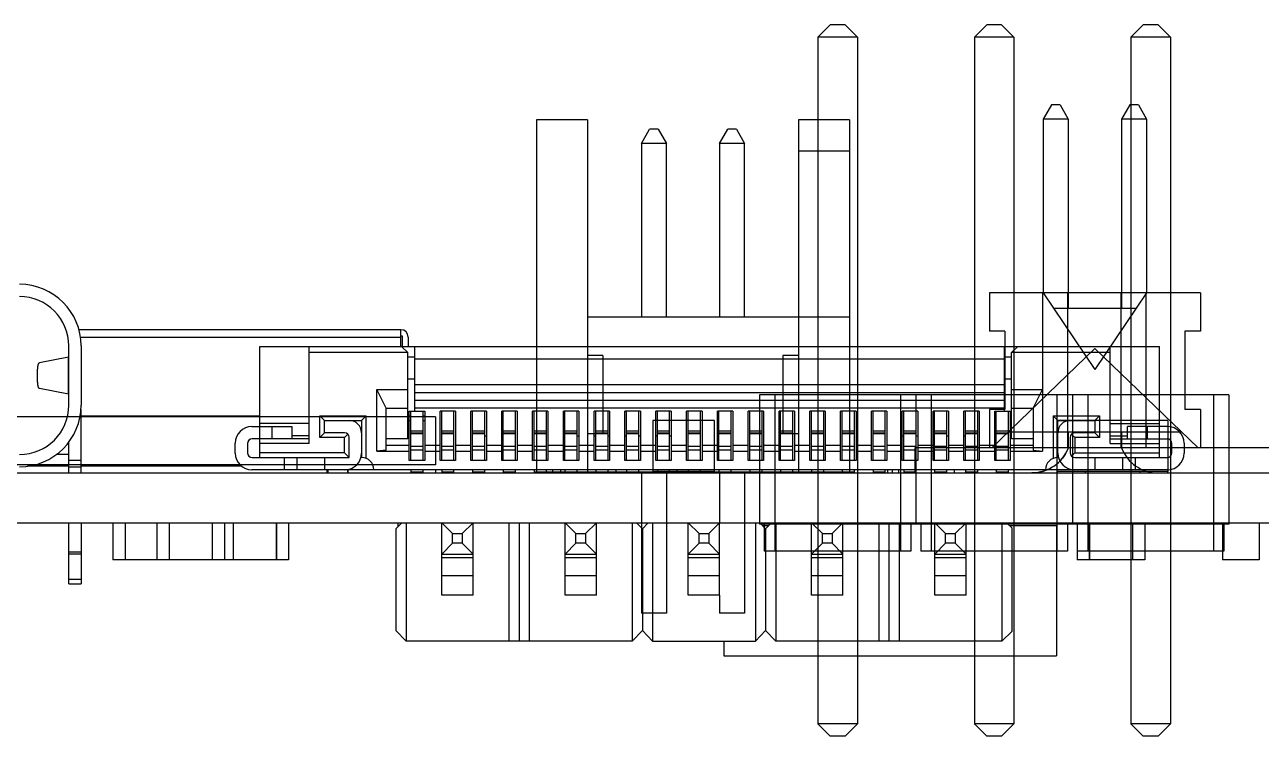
# Model space of a CAD drawing. Header units: millimetres. Extents: x 0 to 594, y 0 to 420.
# Drawn here: x 186.72 to 206.79, y 142.87 to 154.41 of the extents above; entities that cross this region are included whole.
import ezdxf

# ---------------------------------------------------------------- set-up
doc = ezdxf.new("R2010")
doc.units = ezdxf.units.MM
doc.header["$LTSCALE"] = 32.67
doc.layers.get('0').update_dxf_attribs({"linetype": 'CONTINUOUS'})

msp = doc.modelspace()

# ---------------------------------------------------------------- linework, layer by layer
at = {"color": 7, "linetype": 'CONTINUOUS'}
for p, q in [((199.793, 154.415), (199.593, 154.215)), ((200.033, 154.415), (199.793, 154.415)), ((200.233, 154.215), (200.033, 154.415)), ((202.333, 154.415), (202.133, 154.215)), ((202.573, 154.415), (202.333, 154.415)), ((202.773, 154.215), (202.573, 154.415)), ((204.873, 154.415), (204.673, 154.215)), ((205.113, 154.415), (204.873, 154.415)), ((205.313, 154.215), (205.113, 154.415)), ((200.233, 154.215), (199.593, 154.215)), ((199.593, 154.215), (199.593, 143.075)), ((200.233, 154.215), (200.233, 143.075)), ((202.773, 154.215), (202.133, 154.215)), ((202.133, 154.215), (202.133, 143.075)), ((202.773, 154.215), (202.773, 143.075)), ((205.313, 154.215), (204.673, 154.215)), ((204.673, 154.215), (204.673, 143.075)), ((205.313, 154.215), (205.313, 143.075)), ((203.383, 153.114), (203.251, 152.885)), ((203.525, 153.114), (203.383, 153.114)), ((203.525, 153.114), (203.657, 152.885)), ((204.653, 153.114), (204.521, 152.885)), ((204.795, 153.114), (204.653, 153.114)), ((204.795, 153.114), (204.927, 152.885)), ((195.851, 152.872), (195.026, 152.872)), ((195.026, 152.872), (195.026, 147.157)), ((195.851, 152.872), (195.851, 147.157)), ((200.106, 152.872), (199.28, 152.872)), ((199.28, 152.872), (199.28, 147.157)), ((200.106, 152.872), (200.106, 147.157)), ((203.657, 152.885), (203.251, 152.885)), ((203.251, 152.885), (203.251, 150.066)), ((203.657, 152.885), (203.657, 149.812)), ((204.927, 152.885), (204.521, 152.885)), ((204.521, 152.885), (204.521, 149.812)), ((204.927, 152.885), (204.927, 150.066)), ((200.106, 152.364), (199.28, 152.364)), ((205.804, 150.066), (202.375, 150.066)), ((202.375, 150.066), (202.375, 149.444)), ((203.238, 150.066), (203.238, 147.551)), ((203.251, 150.066), (204.089, 148.821)), ((203.645, 150.066), (203.645, 147.551)), ((204.927, 150.066), (204.089, 148.821)), ((204.508, 150.066), (204.508, 147.551)), ((204.915, 150.066), (204.915, 147.551)), ((205.804, 150.066), (205.804, 149.444)), ((204.756, 149.812), (203.422, 149.812)), ((200.106, 149.672), (195.851, 149.672)), ((192.824, 149.468), (187.596, 149.468)), ((187.626, 149.348), (192.824, 149.348)), ((192.824, 149.197), (192.824, 149.468)), ((192.824, 149.368), (192.844, 149.368)), ((192.844, 149.368), (192.844, 149.197)), ((192.944, 149.348), (192.944, 149.197)), ((202.629, 149.444), (202.375, 149.444)), ((202.629, 149.444), (202.629, 148.174)), ((205.804, 149.444), (205.55, 149.444)), ((205.55, 149.444), (205.55, 148.174)), ((187.436, 148.245), (187.436, 149.205)), ((187.636, 149.205), (187.636, 148.245)), ((190.537, 149.197), (205.137, 149.197)), ((190.537, 147.397), (190.537, 149.197)), ((191.337, 147.622), (191.337, 149.197)), ((192.937, 149.097), (192.837, 149.197)), ((193.052, 148.147), (193.052, 149.197)), ((204.089, 149.162), (202.413, 147.551)), ((202.622, 148.147), (202.622, 149.197)), ((202.737, 149.097), (202.837, 149.197)), ((205.766, 147.551), (204.089, 149.162)), ((204.337, 147.622), (204.337, 149.197)), ((205.137, 147.397), (205.137, 149.197)), ((187.43, 149.023), (186.959, 148.931)), ((187.43, 148.427), (187.43, 149.023)), ((192.937, 149.097), (191.337, 149.097)), ((192.937, 147.697), (192.937, 149.097)), ((193.052, 149.022), (192.937, 149.022)), ((193.052, 148.997), (202.622, 148.997)), ((196.105, 149.049), (195.851, 149.049)), ((196.105, 149.049), (196.105, 147.779)), ((199.28, 149.049), (199.026, 149.049)), ((199.026, 149.049), (199.026, 147.779)), ((202.737, 149.022), (202.622, 149.022)), ((204.337, 149.097), (202.737, 149.097)), ((202.737, 147.697), (202.737, 149.097)), ((186.927, 148.618), (186.927, 148.831)), ((186.959, 148.519), (187.43, 148.427)), ((192.937, 148.672), (193.052, 148.672)), ((202.622, 148.572), (193.052, 148.572)), ((202.622, 148.672), (202.737, 148.672)), ((187.432, 148.426), (187.43, 148.427)), ((187.434, 148.425), (187.432, 148.426)), ((192.437, 148.497), (192.937, 148.497)), ((192.587, 148.197), (192.437, 148.497)), ((192.437, 147.497), (192.437, 148.497)), ((202.622, 148.447), (193.052, 148.447)), ((202.622, 148.322), (193.052, 148.322)), ((206.263, 148.415), (198.643, 148.415)), ((198.643, 148.415), (198.643, 146.313)), ((198.893, 148.415), (198.893, 145.875)), ((200.933, 148.415), (200.933, 145.875)), ((201.183, 148.415), (201.183, 146.313)), ((201.433, 148.415), (201.433, 145.875)), ((202.737, 148.497), (203.237, 148.497)), ((203.087, 148.197), (203.237, 148.497)), ((203.237, 148.497), (203.237, 147.497)), ((203.473, 148.415), (203.473, 145.875)), ((203.723, 148.415), (203.723, 146.313)), ((203.973, 148.415), (203.973, 145.875)), ((206.013, 148.415), (206.013, 145.875)), ((206.263, 148.415), (206.263, 146.313)), ((187.636, 147.145), (187.636, 148.175)), ((192.587, 148.197), (192.937, 148.197)), ((192.587, 147.517), (192.587, 148.197)), ((192.962, 148.147), (193.212, 148.147)), ((192.962, 147.347), (192.962, 148.147)), ((192.987, 147.347), (192.987, 148.147)), ((202.622, 148.197), (193.052, 148.197)), ((193.187, 147.347), (193.187, 148.147)), ((193.212, 148.147), (193.212, 147.347)), ((193.712, 148.147), (193.462, 148.147)), ((193.462, 147.347), (193.462, 148.147)), ((193.487, 147.347), (193.487, 148.147)), ((193.687, 147.347), (193.687, 148.147)), ((193.712, 148.147), (193.712, 147.347)), ((194.212, 148.147), (193.962, 148.147)), ((193.962, 147.347), (193.962, 148.147)), ((193.987, 147.347), (193.987, 148.147)), ((194.187, 147.347), (194.187, 148.147)), ((194.212, 148.147), (194.212, 147.347)), ((194.712, 148.147), (194.462, 148.147)), ((194.462, 147.347), (194.462, 148.147)), ((194.487, 147.347), (194.487, 148.147)), ((194.687, 147.347), (194.687, 148.147)), ((194.712, 148.147), (194.712, 147.347)), ((195.212, 148.147), (194.962, 148.147)), ((194.962, 147.347), (194.962, 148.147)), ((194.987, 147.347), (194.987, 148.147)), ((195.187, 147.347), (195.187, 148.147)), ((195.212, 148.147), (195.212, 147.347)), ((195.712, 148.147), (195.462, 148.147)), ((195.462, 147.347), (195.462, 148.147)), ((195.487, 147.347), (195.487, 148.147)), ((195.687, 147.347), (195.687, 148.147)), ((195.712, 148.147), (195.712, 147.347)), ((196.212, 148.147), (195.962, 148.147)), ((195.962, 147.347), (195.962, 148.147)), ((195.987, 147.347), (195.987, 148.147)), ((196.187, 147.347), (196.187, 148.147)), ((196.212, 148.147), (196.212, 147.347)), ((196.712, 148.147), (196.462, 148.147)), ((196.462, 147.347), (196.462, 148.147)), ((196.487, 147.347), (196.487, 148.147)), ((196.687, 147.347), (196.687, 148.147)), ((196.712, 148.147), (196.712, 147.347)), ((197.212, 148.147), (196.962, 148.147)), ((196.962, 147.347), (196.962, 148.147)), ((196.987, 147.347), (196.987, 148.147)), ((197.187, 147.347), (197.187, 148.147)), ((197.212, 148.147), (197.212, 147.347)), ((197.712, 148.147), (197.462, 148.147)), ((197.462, 147.347), (197.462, 148.147)), ((197.487, 147.347), (197.487, 148.147)), ((197.687, 147.347), (197.687, 148.147)), ((197.712, 148.147), (197.712, 147.347)), ((198.212, 148.147), (197.962, 148.147)), ((197.962, 147.347), (197.962, 148.147)), ((197.987, 147.347), (197.987, 148.147)), ((198.187, 147.347), (198.187, 148.147)), ((198.212, 148.147), (198.212, 147.347)), ((198.712, 148.147), (198.462, 148.147)), ((198.462, 147.347), (198.462, 148.147)), ((198.487, 147.347), (198.487, 148.147)), ((198.687, 147.347), (198.687, 148.147)), ((198.712, 148.147), (198.712, 147.347)), ((199.212, 148.147), (198.962, 148.147)), ((198.962, 147.347), (198.962, 148.147)), ((198.987, 147.347), (198.987, 148.147)), ((199.187, 147.347), (199.187, 148.147)), ((199.212, 148.147), (199.212, 147.347)), ((199.712, 148.147), (199.462, 148.147)), ((199.462, 147.347), (199.462, 148.147)), ((199.487, 147.347), (199.487, 148.147)), ((199.687, 147.347), (199.687, 148.147)), ((199.712, 148.147), (199.712, 147.347)), ((200.212, 148.147), (199.962, 148.147)), ((199.962, 147.347), (199.962, 148.147)), ((199.987, 147.347), (199.987, 148.147)), ((200.187, 147.347), (200.187, 148.147)), ((200.212, 148.147), (200.212, 147.347)), ((200.712, 148.147), (200.462, 148.147)), ((200.462, 147.347), (200.462, 148.147)), ((200.487, 147.347), (200.487, 148.147)), ((200.687, 147.347), (200.687, 148.147)), ((200.712, 148.147), (200.712, 147.347)), ((201.212, 148.147), (200.962, 148.147)), ((200.962, 147.347), (200.962, 148.147)), ((200.987, 147.347), (200.987, 148.147)), ((201.187, 147.347), (201.187, 148.147)), ((201.212, 148.147), (201.212, 147.347)), ((201.712, 148.147), (201.462, 148.147)), ((201.462, 147.347), (201.462, 148.147)), ((201.487, 147.347), (201.487, 148.147)), ((201.687, 147.347), (201.687, 148.147)), ((201.712, 148.147), (201.712, 147.347)), ((202.212, 148.147), (201.962, 148.147)), ((201.962, 147.347), (201.962, 148.147)), ((201.987, 147.347), (201.987, 148.147)), ((202.187, 147.347), (202.187, 148.147)), ((202.212, 148.147), (202.212, 147.347)), ((202.629, 148.174), (202.375, 148.174)), ((202.375, 148.174), (202.375, 147.551)), ((202.462, 148.147), (202.712, 148.147)), ((202.462, 147.347), (202.462, 148.147)), ((202.487, 147.347), (202.487, 148.147)), ((202.687, 147.347), (202.687, 148.147)), ((202.712, 148.147), (202.712, 147.347)), ((202.737, 148.197), (203.087, 148.197)), ((203.087, 148.197), (203.087, 147.517)), ((205.804, 148.174), (205.55, 148.174)), ((205.804, 148.174), (205.804, 147.551)), ((190.537, 148.068), (187.636, 148.068)), ((190.537, 148.058), (187.636, 148.058)), ((191.337, 147.947), (190.537, 147.947)), ((191.512, 148.072), (192.262, 148.072)), ((191.587, 147.997), (191.512, 148.072)), ((191.512, 147.722), (191.512, 148.072)), ((191.587, 147.997), (192.187, 147.997)), ((191.587, 147.797), (191.587, 147.997)), ((192.262, 148.072), (192.187, 147.997)), ((192.187, 147.997), (192.187, 147.397)), ((192.262, 147.382), (192.262, 148.072)), ((192.987, 148.068), (192.962, 148.068)), ((192.987, 148.058), (192.962, 148.058)), ((192.962, 147.995), (192.987, 147.995)), ((193.212, 148.068), (193.187, 148.068)), ((193.212, 148.058), (193.187, 148.058)), ((193.187, 147.995), (193.212, 147.995)), ((197.912, 147.996), (196.912, 147.996)), ((197.912, 147.995), (196.912, 147.995)), ((196.912, 147.995), (196.912, 147.17)), ((196.912, 147.995), (196.912, 147.995)), ((197.912, 147.17), (197.912, 147.995)), ((197.912, 147.995), (197.912, 147.995)), ((203.412, 148.072), (204.162, 148.072)), ((203.487, 147.997), (203.412, 148.072)), ((203.412, 148.072), (203.412, 147.382)), ((203.573, 147.995), (203.473, 147.995)), ((203.573, 147.995), (203.473, 147.995)), ((203.473, 147.995), (203.473, 147.17)), ((203.487, 147.997), (204.087, 147.997)), ((203.487, 147.397), (203.487, 147.997)), ((203.773, 147.996), (203.573, 147.996)), ((203.773, 147.995), (203.573, 147.995)), ((205.273, 147.995), (203.773, 147.995)), ((205.273, 147.995), (203.773, 147.995)), ((204.087, 147.997), (204.162, 148.072)), ((204.087, 147.997), (204.087, 147.797)), ((204.162, 148.072), (204.162, 147.722)), ((204.337, 147.947), (205.137, 147.947)), ((205.273, 147.995), (205.273, 147.17)), ((190.407, 147.897), (191.055, 147.897)), ((190.737, 147.697), (190.737, 147.897)), ((191.055, 147.897), (191.055, 147.697)), ((191.337, 147.749), (191.055, 147.749)), ((191.587, 147.797), (191.512, 147.722)), ((191.912, 147.722), (191.512, 147.722)), ((191.912, 147.797), (191.587, 147.797)), ((191.965, 147.775), (191.912, 147.722)), ((191.912, 147.472), (191.912, 147.722)), ((191.987, 147.397), (191.987, 147.722)), ((192.962, 147.722), (192.937, 147.722)), ((192.987, 147.826), (193.187, 147.826)), ((192.987, 147.796), (193.187, 147.796)), ((192.987, 147.784), (193.187, 147.784)), ((193.487, 147.826), (193.687, 147.826)), ((193.487, 147.796), (193.687, 147.796)), ((193.487, 147.784), (193.687, 147.784)), ((193.987, 147.826), (194.187, 147.826)), ((193.987, 147.796), (194.187, 147.796)), ((193.987, 147.784), (194.187, 147.784)), ((194.187, 147.745), (194.212, 147.745)), ((194.462, 147.745), (194.487, 147.745)), ((194.487, 147.826), (194.687, 147.826)), ((194.487, 147.796), (194.687, 147.796)), ((194.487, 147.784), (194.687, 147.784)), ((194.987, 147.826), (195.187, 147.826)), ((194.987, 147.796), (195.187, 147.796)), ((194.987, 147.784), (195.187, 147.784)), ((195.462, 147.745), (195.487, 147.745)), ((195.487, 147.826), (195.687, 147.826)), ((195.487, 147.796), (195.687, 147.796)), ((195.487, 147.784), (195.687, 147.784)), ((195.687, 147.745), (195.712, 147.745)), ((196.105, 147.779), (195.851, 147.779)), ((195.962, 147.745), (195.987, 147.745)), ((195.987, 147.826), (196.187, 147.826)), ((195.987, 147.796), (196.187, 147.796)), ((195.987, 147.784), (196.187, 147.784)), ((196.187, 147.745), (196.212, 147.745)), ((196.462, 147.745), (196.487, 147.745)), ((196.487, 147.826), (196.687, 147.826)), ((196.487, 147.796), (196.687, 147.796)), ((196.487, 147.784), (196.687, 147.784)), ((196.687, 147.745), (196.712, 147.745)), ((196.962, 147.745), (196.987, 147.745)), ((196.987, 147.826), (197.187, 147.826)), ((196.987, 147.796), (197.187, 147.796)), ((196.987, 147.784), (197.187, 147.784)), ((197.187, 147.745), (197.212, 147.745)), ((197.487, 147.826), (197.687, 147.826)), ((197.487, 147.796), (197.687, 147.796)), ((197.487, 147.784), (197.687, 147.784)), ((197.987, 147.826), (198.187, 147.826)), ((197.987, 147.796), (198.187, 147.796)), ((197.987, 147.784), (198.187, 147.784)), ((198.487, 147.826), (198.687, 147.826)), ((198.487, 147.796), (198.687, 147.796)), ((198.487, 147.784), (198.687, 147.784)), ((198.987, 147.826), (199.187, 147.826)), ((198.987, 147.796), (199.187, 147.796)), ((198.987, 147.784), (199.187, 147.784)), ((199.28, 147.779), (199.026, 147.779)), ((199.487, 147.826), (199.687, 147.826)), ((199.487, 147.796), (199.687, 147.796)), ((199.487, 147.784), (199.687, 147.784)), ((199.987, 147.826), (200.187, 147.826)), ((199.987, 147.796), (200.187, 147.796)), ((199.987, 147.784), (200.187, 147.784)), ((200.487, 147.826), (200.687, 147.826)), ((200.487, 147.796), (200.687, 147.796)), ((200.487, 147.784), (200.687, 147.784)), ((200.962, 147.745), (200.987, 147.745)), ((200.987, 147.826), (201.187, 147.826)), ((200.987, 147.796), (201.187, 147.796)), ((200.987, 147.784), (201.187, 147.784)), ((201.187, 147.745), (201.212, 147.745)), ((201.462, 147.745), (201.487, 147.745)), ((201.487, 147.826), (201.687, 147.826)), ((201.487, 147.796), (201.687, 147.796)), ((201.487, 147.784), (201.687, 147.784)), ((201.687, 147.745), (201.712, 147.745)), ((201.962, 147.745), (201.987, 147.745)), ((201.987, 147.826), (202.187, 147.826)), ((201.987, 147.796), (202.187, 147.796)), ((201.987, 147.784), (202.187, 147.784)), ((202.487, 147.826), (202.687, 147.826)), ((202.487, 147.796), (202.687, 147.796)), ((202.487, 147.784), (202.687, 147.784)), ((205.501, 147.805), (202.677, 147.805)), ((202.712, 147.722), (202.737, 147.722)), ((203.657, 147.805), (203.657, 147.551)), ((203.687, 147.722), (203.687, 147.472)), ((203.709, 147.775), (203.762, 147.722)), ((204.087, 147.797), (203.762, 147.797)), ((204.162, 147.722), (203.762, 147.722)), ((203.762, 147.722), (203.762, 147.472)), ((204.087, 147.797), (204.162, 147.722)), ((204.337, 147.749), (204.618, 147.749)), ((204.521, 147.805), (204.521, 147.551)), ((205.267, 147.897), (204.618, 147.897)), ((204.618, 147.697), (204.618, 147.897)), ((204.937, 147.897), (204.937, 147.697)), ((187.436, 147.145), (187.436, 147.651)), ((190.137, 147.467), (190.137, 147.627)), ((190.337, 147.622), (190.337, 147.472)), ((191.337, 147.697), (190.412, 147.697)), ((191.337, 147.622), (190.537, 147.622)), ((192.587, 147.517), (192.437, 147.497)), ((192.937, 147.697), (192.587, 147.697)), ((192.587, 147.597), (192.962, 147.597)), ((193.187, 147.575), (192.987, 147.575)), ((192.987, 147.519), (193.187, 147.519)), ((193.212, 147.597), (193.462, 147.597)), ((193.687, 147.575), (193.487, 147.575)), ((193.487, 147.519), (193.687, 147.519)), ((193.712, 147.597), (193.962, 147.597)), ((194.187, 147.575), (193.987, 147.575)), ((193.987, 147.519), (194.187, 147.519)), ((194.212, 147.597), (194.462, 147.597)), ((194.687, 147.575), (194.487, 147.575)), ((194.487, 147.519), (194.687, 147.519)), ((194.712, 147.597), (194.962, 147.597)), ((195.187, 147.575), (194.987, 147.575)), ((194.987, 147.519), (195.187, 147.519)), ((195.212, 147.597), (195.462, 147.597)), ((195.687, 147.575), (195.487, 147.575)), ((195.487, 147.519), (195.687, 147.519)), ((195.712, 147.597), (195.962, 147.597)), ((196.187, 147.575), (195.987, 147.575)), ((195.987, 147.519), (196.187, 147.519)), ((196.212, 147.597), (196.462, 147.597)), ((196.687, 147.575), (196.487, 147.575)), ((196.487, 147.519), (196.687, 147.519)), ((196.712, 147.597), (196.962, 147.597)), ((197.187, 147.575), (196.987, 147.575)), ((196.987, 147.519), (197.187, 147.519)), ((197.212, 147.597), (197.462, 147.597)), ((197.687, 147.575), (197.487, 147.575)), ((197.487, 147.519), (197.687, 147.519)), ((197.712, 147.597), (197.962, 147.597)), ((198.187, 147.575), (197.987, 147.575)), ((197.987, 147.519), (198.187, 147.519)), ((198.212, 147.597), (198.462, 147.597)), ((198.687, 147.575), (198.487, 147.575)), ((198.487, 147.519), (198.687, 147.519)), ((198.712, 147.597), (198.962, 147.597)), ((199.187, 147.575), (198.987, 147.575)), ((198.987, 147.519), (199.187, 147.519)), ((199.212, 147.597), (199.462, 147.597)), ((199.687, 147.575), (199.487, 147.575)), ((199.487, 147.519), (199.687, 147.519)), ((199.712, 147.597), (199.962, 147.597)), ((200.187, 147.575), (199.987, 147.575)), ((199.987, 147.519), (200.187, 147.519)), ((200.212, 147.597), (200.462, 147.597)), ((200.687, 147.575), (200.487, 147.575)), ((200.487, 147.519), (200.687, 147.519)), ((200.712, 147.597), (200.962, 147.597)), ((201.187, 147.575), (200.987, 147.575)), ((200.987, 147.519), (201.187, 147.519)), ((207.01, 147.551), (201.168, 147.551)), ((201.168, 147.551), (201.168, 147.145)), ((201.212, 147.597), (201.462, 147.597)), ((201.687, 147.575), (201.487, 147.575)), ((201.487, 147.519), (201.687, 147.519)), ((201.712, 147.597), (201.962, 147.597)), ((202.187, 147.575), (201.987, 147.575)), ((201.987, 147.519), (202.187, 147.519)), ((202.212, 147.597), (202.462, 147.597)), ((202.687, 147.575), (202.487, 147.575)), ((202.487, 147.519), (202.687, 147.519)), ((202.712, 147.597), (203.087, 147.597)), ((203.087, 147.697), (202.737, 147.697)), ((203.087, 147.517), (203.237, 147.497)), ((204.337, 147.697), (205.262, 147.697)), ((204.337, 147.622), (205.137, 147.622)), ((205.337, 147.472), (205.337, 147.622)), ((205.537, 147.627), (205.537, 147.467)), ((187.436, 147.445), (187.23, 147.445)), ((187.636, 147.345), (187.436, 147.345)), ((190.412, 147.397), (191.987, 147.397)), ((191.912, 147.472), (190.537, 147.472)), ((190.933, 147.397), (190.933, 147.197)), ((191.137, 147.397), (191.137, 147.197)), ((191.587, 147.397), (191.587, 147.197)), ((191.987, 147.397), (191.912, 147.472)), ((192.178, 147.397), (192.187, 147.397)), ((192.437, 147.497), (192.962, 147.497)), ((193.212, 147.347), (192.962, 147.347)), ((193.212, 147.497), (193.462, 147.497)), ((193.712, 147.347), (193.462, 147.347)), ((193.712, 147.497), (193.962, 147.497)), ((194.212, 147.347), (193.962, 147.347)), ((194.212, 147.497), (194.462, 147.497)), ((194.712, 147.347), (194.462, 147.347)), ((194.712, 147.497), (194.962, 147.497)), ((195.212, 147.347), (194.962, 147.347)), ((195.212, 147.497), (195.462, 147.497)), ((195.712, 147.347), (195.462, 147.347)), ((195.712, 147.497), (195.962, 147.497)), ((196.212, 147.347), (195.962, 147.347)), ((196.212, 147.497), (196.462, 147.497)), ((196.712, 147.347), (196.462, 147.347)), ((196.712, 147.497), (196.962, 147.497)), ((197.212, 147.347), (196.962, 147.347)), ((197.212, 147.497), (197.462, 147.497)), ((197.712, 147.347), (197.462, 147.347)), ((197.712, 147.497), (197.962, 147.497)), ((198.212, 147.347), (197.962, 147.347)), ((198.212, 147.497), (198.462, 147.497)), ((198.712, 147.347), (198.462, 147.347)), ((198.712, 147.497), (198.962, 147.497)), ((199.212, 147.347), (198.962, 147.347)), ((199.212, 147.497), (199.462, 147.497)), ((199.712, 147.347), (199.462, 147.347)), ((199.712, 147.497), (199.962, 147.497)), ((200.212, 147.347), (199.962, 147.347)), ((200.212, 147.497), (200.462, 147.497)), ((200.712, 147.347), (200.462, 147.347)), ((200.712, 147.497), (200.962, 147.497)), ((201.212, 147.347), (200.962, 147.347)), ((201.212, 147.497), (201.462, 147.497)), ((201.712, 147.347), (201.462, 147.347)), ((201.712, 147.497), (201.962, 147.497)), ((202.212, 147.347), (201.962, 147.347)), ((202.212, 147.497), (202.462, 147.497)), ((202.712, 147.347), (202.462, 147.347)), ((202.712, 147.497), (203.237, 147.497)), ((203.496, 147.397), (203.487, 147.397)), ((203.709, 147.419), (203.762, 147.472)), ((203.762, 147.472), (205.137, 147.472)), ((203.762, 147.397), (205.262, 147.397)), ((204.087, 147.397), (204.087, 147.197)), ((204.537, 147.397), (204.537, 147.197)), ((204.74, 147.397), (204.74, 147.197)), ((140.844, 147.145), (225.687, 147.145)), ((186.876, 147.278), (179.656, 147.278)), ((187.436, 147.258), (186.765, 147.258)), ((187.436, 147.268), (186.843, 147.268)), ((187.436, 147.278), (186.876, 147.278)), ((187.636, 147.278), (187.436, 147.278)), ((187.436, 147.245), (187.636, 147.245)), ((190.215, 147.278), (187.636, 147.278)), ((190.227, 147.268), (187.636, 147.268)), ((190.24, 147.258), (187.636, 147.258)), ((193.389, 147.278), (190.215, 147.278)), ((205.267, 147.197), (190.407, 147.197)), ((191.624, 147.197), (191.624, 147.145)), ((191.637, 147.197), (191.637, 147.145)), ((191.961, 147.197), (191.961, 147.145)), ((191.962, 147.197), (191.962, 147.145)), ((192.987, 147.197), (192.987, 147.157)), ((193.187, 147.157), (192.987, 147.157)), ((193.061, 147.157), (193.061, 147.145)), ((193.062, 147.157), (193.062, 147.145)), ((193.187, 147.157), (193.187, 147.197)), ((193.386, 147.197), (193.386, 147.145)), ((193.487, 147.197), (193.487, 147.157)), ((193.687, 147.157), (193.487, 147.157)), ((193.687, 147.157), (193.687, 147.197)), ((193.987, 147.197), (193.987, 147.157)), ((194.187, 147.157), (193.987, 147.157)), ((193.99, 147.157), (193.99, 147.145)), ((194.187, 147.157), (194.187, 147.197)), ((194.487, 147.197), (194.487, 147.157)), ((194.687, 147.157), (194.487, 147.157)), ((194.589, 147.157), (194.589, 147.145)), ((194.687, 147.157), (194.687, 147.197)), ((194.987, 147.197), (194.987, 147.157)), ((195.187, 147.157), (194.987, 147.157)), ((200.106, 147.157), (195.026, 147.157)), ((195.187, 147.157), (195.187, 147.197)), ((195.285, 147.197), (195.285, 147.145)), ((195.416, 147.197), (195.416, 147.145)), ((195.487, 147.197), (195.487, 147.157)), ((195.687, 147.157), (195.487, 147.157)), ((195.615, 147.157), (195.615, 147.145)), ((195.616, 147.157), (195.616, 147.145)), ((195.687, 147.157), (195.687, 147.197)), ((195.987, 147.197), (195.987, 147.157)), ((196.187, 147.157), (195.987, 147.157)), ((196.187, 147.157), (196.187, 147.197)), ((196.315, 147.197), (196.315, 147.145)), ((196.316, 147.197), (196.316, 147.145)), ((196.487, 147.197), (196.487, 147.157)), ((196.687, 147.157), (196.487, 147.157)), ((196.515, 147.157), (196.515, 147.145)), ((196.566, 147.157), (196.566, 147.145)), ((196.687, 147.157), (196.687, 147.197)), ((196.728, 147.157), (196.728, 144.871)), ((197.912, 147.17), (196.912, 147.17)), ((196.987, 147.197), (196.987, 147.157)), ((197.187, 147.157), (196.987, 147.157)), ((197.103, 147.157), (197.103, 147.145)), ((197.104, 147.157), (197.104, 147.145)), ((197.134, 147.157), (197.134, 144.871)), ((197.187, 147.157), (197.187, 147.197)), ((197.303, 147.197), (197.303, 147.145)), ((197.487, 147.197), (197.487, 147.157)), ((197.687, 147.157), (197.487, 147.157)), ((197.687, 147.157), (197.687, 147.197)), ((197.987, 147.197), (197.987, 147.157)), ((198.187, 147.157), (197.987, 147.157)), ((197.998, 147.157), (197.998, 146.338)), ((198.187, 147.157), (198.187, 147.197)), ((198.404, 147.157), (198.404, 144.871)), ((198.487, 147.197), (198.487, 147.157)), ((198.687, 147.157), (198.487, 147.157)), ((198.687, 147.157), (198.687, 147.197)), ((198.987, 147.197), (198.987, 147.157)), ((199.187, 147.157), (198.987, 147.157)), ((199.187, 147.157), (199.187, 147.197)), ((199.487, 147.197), (199.487, 147.157)), ((199.687, 147.157), (199.487, 147.157)), ((199.687, 147.157), (199.687, 147.197)), ((199.987, 147.197), (199.987, 147.157)), ((200.187, 147.157), (199.987, 147.157)), ((200.187, 147.157), (200.187, 147.197)), ((200.487, 147.197), (200.487, 147.157)), ((200.687, 147.157), (200.487, 147.157)), ((200.687, 147.157), (200.687, 147.197)), ((200.721, 147.197), (200.721, 147.145)), ((200.797, 147.197), (200.797, 147.145)), ((200.903, 147.197), (200.903, 147.145)), ((200.987, 147.197), (200.987, 147.157)), ((201.187, 147.157), (200.987, 147.157)), ((201.102, 147.157), (201.102, 147.145)), ((201.103, 147.157), (201.103, 147.145)), ((201.187, 147.157), (201.187, 147.197)), ((201.487, 147.197), (201.487, 147.157)), ((201.687, 147.157), (201.487, 147.157)), ((201.687, 147.157), (201.687, 147.197)), ((201.802, 147.197), (201.802, 147.145)), ((201.803, 147.197), (201.803, 147.145)), ((201.987, 147.197), (201.987, 147.157)), ((202.187, 147.157), (201.987, 147.157)), ((202.002, 147.157), (202.002, 147.145)), ((202.187, 147.157), (202.187, 147.197)), ((202.487, 147.197), (202.487, 147.157)), ((202.687, 147.157), (202.487, 147.157)), ((202.687, 147.157), (202.687, 147.197)), ((205.273, 147.17), (203.473, 147.17)), ((140.844, 146.338), (225.687, 146.338)), ((187.436, 145.345), (187.436, 146.338)), ((187.636, 146.338), (187.636, 145.345)), ((188.152, 146.338), (188.152, 145.738)), ((188.351, 146.338), (188.351, 145.738)), ((188.352, 146.338), (188.352, 145.738)), ((188.863, 146.338), (188.863, 145.738)), ((189.062, 146.338), (189.062, 145.738)), ((189.063, 146.338), (189.063, 145.738)), ((189.762, 146.338), (189.762, 145.738)), ((189.763, 146.338), (189.763, 145.738)), ((189.962, 146.338), (189.962, 145.738)), ((190.103, 146.338), (190.103, 145.738)), ((190.105, 146.338), (190.105, 145.738)), ((190.803, 146.338), (190.803, 145.738)), ((190.805, 146.338), (190.805, 145.738)), ((191.003, 146.338), (191.003, 145.738)), ((192.744, 146.237), (192.838, 146.338)), ((192.775, 146.338), (192.775, 146.27)), ((192.909, 146.338), (192.909, 144.415)), ((193.665, 146.163), (193.49, 146.338)), ((193.49, 145.161), (193.49, 146.338)), ((193.822, 146.163), (193.998, 146.338)), ((193.998, 145.161), (193.998, 146.338)), ((194.579, 146.338), (194.579, 144.415)), ((194.744, 146.338), (194.744, 144.415)), ((194.909, 146.338), (194.909, 144.415)), ((195.665, 146.163), (195.49, 146.338)), ((195.49, 145.161), (195.49, 146.338)), ((195.822, 146.163), (195.998, 146.338)), ((195.998, 145.161), (195.998, 146.338)), ((196.579, 146.338), (196.579, 144.415)), ((196.649, 146.338), (196.744, 146.237)), ((196.744, 146.237), (196.838, 146.338)), ((196.909, 146.338), (196.909, 144.415)), ((197.665, 146.163), (197.49, 146.338)), ((197.49, 145.161), (197.49, 146.338)), ((197.822, 146.163), (197.998, 146.338)), ((197.998, 145.161), (197.998, 146.338)), ((198.579, 146.338), (198.579, 144.415)), ((206.263, 146.313), (198.643, 146.313)), ((198.649, 146.338), (198.744, 146.237)), ((198.723, 146.313), (198.723, 145.875)), ((198.744, 146.237), (198.838, 146.338)), ((198.909, 146.338), (198.909, 144.415)), ((199.665, 146.163), (199.49, 146.338)), ((199.49, 145.161), (199.49, 146.338)), ((199.822, 146.163), (199.998, 146.338)), ((199.998, 145.161), (199.998, 146.338)), ((200.579, 146.338), (200.579, 144.415)), ((200.744, 146.338), (200.744, 144.415)), ((200.909, 146.338), (200.909, 144.415)), ((201.103, 146.313), (201.103, 145.875)), ((201.263, 146.313), (201.263, 145.875)), ((201.665, 146.163), (201.49, 146.338)), ((201.49, 145.161), (201.49, 146.338)), ((201.822, 146.163), (201.998, 146.338)), ((201.998, 145.161), (201.998, 146.338)), ((202.579, 146.338), (202.579, 144.415)), ((202.655, 146.338), (202.744, 146.25)), ((203.643, 146.313), (203.643, 145.875)), ((203.798, 146.338), (203.798, 145.738)), ((203.803, 146.313), (203.803, 145.875)), ((203.997, 146.338), (203.997, 145.738)), ((203.998, 146.338), (203.998, 145.738)), ((204.697, 146.338), (204.697, 145.738)), ((204.698, 146.338), (204.698, 145.738)), ((204.897, 146.338), (204.897, 145.738)), ((206.157, 146.338), (206.157, 145.738)), ((206.183, 146.313), (206.183, 145.875)), ((206.755, 146.338), (206.755, 145.738)), ((192.744, 146.237), (192.744, 144.592)), ((193.665, 146.163), (193.822, 146.163)), ((193.665, 146.006), (193.665, 146.163)), ((193.822, 146.163), (193.822, 146.006)), ((195.665, 146.163), (195.822, 146.163)), ((195.665, 146.006), (195.665, 146.163)), ((195.822, 146.163), (195.822, 146.006)), ((196.744, 146.237), (196.744, 144.592)), ((197.665, 146.163), (197.822, 146.163)), ((197.665, 146.006), (197.665, 146.163)), ((197.822, 146.163), (197.822, 146.006)), ((198.792, 146.288), (198.696, 146.288)), ((198.744, 146.237), (198.744, 144.592)), ((199.665, 146.163), (199.822, 146.163)), ((199.665, 146.006), (199.665, 146.163)), ((199.822, 146.163), (199.822, 146.006)), ((201.665, 146.163), (201.822, 146.163)), ((201.665, 146.006), (201.665, 146.163)), ((201.822, 146.163), (201.822, 146.006)), ((203.466, 146.288), (202.705, 146.288)), ((202.744, 144.58), (202.744, 146.25)), ((203.466, 146.288), (203.466, 144.178)), ((193.49, 145.83), (193.665, 146.006)), ((193.822, 146.006), (193.665, 146.006)), ((193.998, 145.83), (193.822, 146.006)), ((195.49, 145.83), (195.665, 146.006)), ((195.822, 146.006), (195.665, 146.006)), ((195.998, 145.83), (195.822, 146.006)), ((197.49, 145.83), (197.665, 146.006)), ((197.822, 146.006), (197.665, 146.006)), ((197.998, 145.83), (197.822, 146.006)), ((199.49, 145.83), (199.665, 146.006)), ((199.822, 146.006), (199.665, 146.006)), ((199.998, 145.83), (199.822, 146.006)), ((201.49, 145.83), (201.665, 146.006)), ((201.822, 146.006), (201.665, 146.006)), ((201.998, 145.83), (201.822, 146.006)), ((187.636, 145.86), (187.436, 145.86)), ((187.436, 145.831), (187.636, 145.831)), ((188.351, 145.738), (188.152, 145.738)), ((189.762, 145.738), (188.352, 145.738)), ((190.103, 145.738), (189.763, 145.738)), ((190.803, 145.738), (190.105, 145.738)), ((191.003, 145.738), (190.805, 145.738)), ((193.49, 145.83), (193.998, 145.83)), ((193.998, 145.767), (193.49, 145.767)), ((195.49, 145.83), (195.998, 145.83)), ((195.998, 145.767), (195.49, 145.767)), ((197.49, 145.83), (197.998, 145.83)), ((197.998, 145.767), (197.49, 145.767)), ((201.103, 145.875), (198.723, 145.875)), ((199.49, 145.83), (199.998, 145.83)), ((199.998, 145.767), (199.49, 145.767)), ((203.643, 145.875), (201.263, 145.875)), ((201.49, 145.83), (201.998, 145.83)), ((201.998, 145.767), (201.49, 145.767)), ((203.997, 145.738), (203.798, 145.738)), ((206.183, 145.875), (203.803, 145.875)), ((204.697, 145.738), (203.998, 145.738)), ((204.897, 145.738), (204.698, 145.738)), ((206.755, 145.738), (206.157, 145.738)), ((187.636, 145.416), (187.436, 145.416)), ((187.436, 145.345), (187.636, 145.345)), ((193.998, 145.478), (193.49, 145.478)), ((195.998, 145.478), (195.49, 145.478)), ((197.998, 145.478), (197.49, 145.478)), ((199.998, 145.478), (199.49, 145.478)), ((201.998, 145.478), (201.49, 145.478)), ((193.998, 145.161), (193.49, 145.161)), ((195.998, 145.161), (195.49, 145.161)), ((197.998, 145.161), (197.49, 145.161)), ((197.998, 145.161), (197.998, 144.871)), ((199.998, 145.161), (199.49, 145.161)), ((201.998, 145.161), (201.49, 145.161)), ((197.134, 144.871), (196.728, 144.871)), ((198.404, 144.871), (197.998, 144.871)), ((192.909, 144.415), (192.744, 144.592)), ((196.744, 144.592), (196.579, 144.415)), ((196.909, 144.415), (196.744, 144.592)), ((198.744, 144.592), (198.579, 144.415)), ((198.909, 144.415), (198.744, 144.592)), ((202.744, 144.58), (202.579, 144.415)), ((196.579, 144.415), (192.909, 144.415)), ((196.909, 144.415), (198.579, 144.415)), ((198.066, 144.415), (198.066, 144.178)), ((202.579, 144.415), (198.909, 144.415)), ((198.066, 144.178), (203.466, 144.178)), ((198.467, 144.177), (199.466, 144.177)), ((200.233, 143.075), (199.593, 143.075)), ((199.793, 142.875), (199.593, 143.075)), ((200.233, 143.075), (200.033, 142.875)), ((202.773, 143.075), (202.133, 143.075)), ((202.333, 142.875), (202.133, 143.075)), ((202.773, 143.075), (202.573, 142.875)), ((205.313, 143.075), (204.673, 143.075)), ((204.873, 142.875), (204.673, 143.075)), ((205.313, 143.075), (205.113, 142.875)), ((200.033, 142.875), (199.793, 142.875)), ((202.573, 142.875), (202.333, 142.875)), ((205.113, 142.875), (204.873, 142.875))]:
    msp.add_line(p, q, dxfattribs=at)
at = {"color": 6, "linetype": 'CONTINUOUS'}
for p, q in [((196.728, 152.491), (196.86, 152.72)), ((197.002, 152.72), (196.86, 152.72)), ((197.002, 152.72), (197.134, 152.491)), ((197.998, 152.491), (198.13, 152.72)), ((198.272, 152.72), (198.13, 152.72)), ((198.272, 152.72), (198.404, 152.491)), ((197.134, 152.491), (196.728, 152.491)), ((196.728, 152.491), (196.728, 149.672)), ((197.134, 149.672), (197.134, 152.491)), ((198.404, 152.491), (197.998, 152.491)), ((197.998, 152.491), (197.998, 149.672)), ((198.404, 149.672), (198.404, 152.491)), ((187.636, 148.058), (178.896, 148.058)), ((192.962, 148.058), (190.537, 148.058)), ((193.187, 148.058), (192.987, 148.058)), ((193.389, 148.058), (193.212, 148.058)), ((193.389, 148.058), (193.389, 147.278)), ((197.062, 147.17), (197.062, 147.145)), ((197.762, 147.17), (197.762, 147.145)), ((203.478, 147.17), (203.478, 147.145)), ((203.928, 147.17), (203.928, 147.145)), ((204.818, 147.17), (204.818, 147.145)), ((205.268, 147.17), (205.268, 147.145))]:
    msp.add_line(p, q, dxfattribs=at)
at = {"color": 7, "linetype": 'CONTINUOUS'}
for centre, radius, start, end in [((186.636, 149.205), 1, 0, 90), ((186.636, 149.205), 0.8, 0, 90), ((192.824, 149.348), 0.12, 0, 90), ((186.636, 148.245), 1, 270, 360), ((186.636, 148.245), 0.8, 270, 360), ((191.987, 147.797), 0.2, 0, 90), ((203.687, 147.797), 0.2, 90, 180), ((190.407, 147.627), 0.27, 90, 180), ((191.912, 147.722), 0.075, 360, 90), ((203.762, 147.722), 0.075, 90, 180), ((205.267, 147.627), 0.27, 0, 90), ((190.412, 147.622), 0.075, 90, 180), ((203.065, 147.78), 0.635, 270, 338.8998), ((205.113, 147.78), 0.635, 201.1002, 270), ((205.262, 147.622), 0.075, 0, 90), ((190.407, 147.467), 0.27, 180, 270), ((190.412, 147.472), 0.075, 180, 270), ((191.917, 147.467), 0.27, 270, 360), ((192.187, 147.197), 0.2, 0, 90), ((203.487, 147.197), 0.2, 90, 180), ((203.757, 147.467), 0.27, 180, 270), ((203.762, 147.472), 0.075, 180, 270), ((205.262, 147.472), 0.075, 270, 360), ((205.267, 147.467), 0.27, 270, 360)]:
    msp.add_arc(centre, radius, start, end, dxfattribs=at)
for points, knots in [([(186.959, 148.931), (186.953, 148.93), (186.946, 148.923), (186.94, 148.912), (186.933, 148.894), (186.928, 148.867), (186.927, 148.844), (186.927, 148.831)], [0, 0, 0, 0, 0.142553, 0.244039, 0.366356, 0.662595, 1, 1, 1, 1]), ([(187.43, 149.023), (187.43, 149.023), (187.432, 149.024), (187.433, 149.024), (187.434, 149.025)], [0, 0, 0, 0, 0.301746, 1, 1, 1, 1]), ([(186.927, 148.618), (186.927, 148.606), (186.928, 148.583), (186.933, 148.556), (186.94, 148.538), (186.946, 148.527), (186.953, 148.52), (186.959, 148.519)], [0, 0, 0, 0, 0.337406, 0.633644, 0.755961, 0.857447, 1, 1, 1, 1]), ([(203.657, 147.551), (203.634, 147.492), (203.571, 147.38), (203.43, 147.249), (203.256, 147.164), (203.129, 147.145), (203.065, 147.145)], [0, 0, 0, 0, 0.2512, 0.5, 0.7488, 1, 1, 1, 1]), ([(204.521, 147.551), (204.545, 147.492), (204.608, 147.38), (204.749, 147.249), (204.922, 147.164), (205.05, 147.145), (205.113, 147.145)], [0, 0, 0, 0, 0.2512, 0.5, 0.7488, 1, 1, 1, 1]), ([(204.521, 147.551), (204.545, 147.492), (204.608, 147.38), (204.749, 147.249), (204.922, 147.164), (205.05, 147.145), (205.113, 147.145)], [0, 0, 0, 0, 0.2512, 0.5, 0.748801, 1, 1, 1, 1])]:
    msp.add_open_spline(points, degree=3, knots=knots, dxfattribs=at)

doc.saveas('drawing.dxf')
